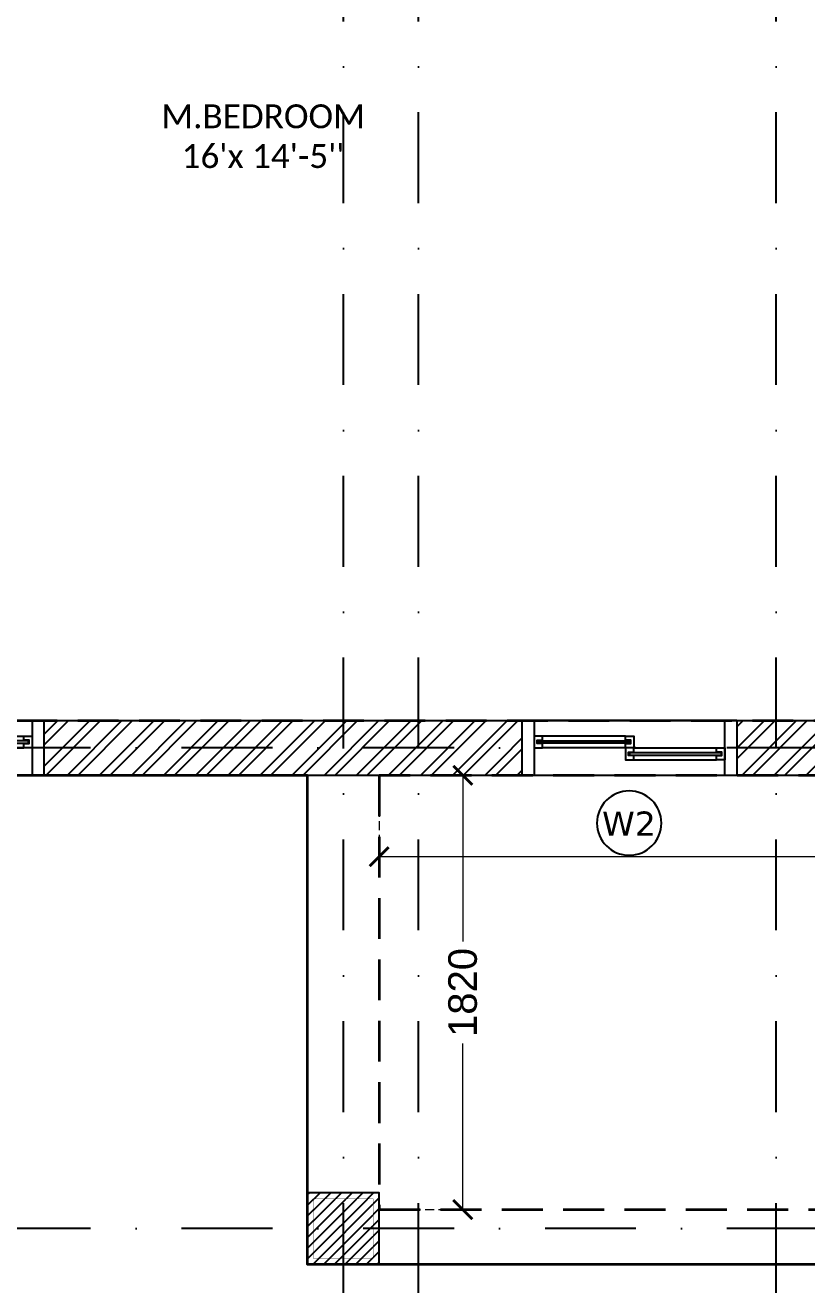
# Model space of a CAD drawing. Header units: millimetres. Extents: x -10000 to 124200, y -12045 to 23620.
# Drawn here: x 34846 to 38123, y -2136 to 3145 of the extents above; entities that cross this region are included whole.
import ezdxf
from ezdxf.enums import TextEntityAlignment as Align

# ---------------------------------------------------------------- set-up
doc = ezdxf.new("R2010")
doc.units = ezdxf.units.MM
doc.header["$LTSCALE"] = 150
doc.set_wipeout_variables(frame=1)
for name, pattern in [('1625E_Grid$0$DASHDOTX2', [50.8, 25.4, -12.7, 0, -12.7]), ('3BHK-W(SB)$0$HIDDEN', [0.375, 0.25, -0.125]), ('HIDDENX2', [19.05, 12.7, -6.35])]:
    doc.linetypes.add(name, pattern=pattern)
for name, color, linetype in [('1625_East Villa$0$ad-Elevation 10', 8, 'Continuous'), ('1625_East Villa$0$ad-Glass Sectionline', 140, 'Continuous'), ('1625_East Villa$0$ad-MS Columns', 1, 'Continuous'), ('1625_East Villa$0$ad-Text main', 7, 'Continuous'), ('1625_East Villa$0$ad-Text Main_Door&window Label', 7, 'Continuous'), ('1625_East Villa$0$ad-Wall', 240, 'Continuous'), ('1625_East Villa$0$ad-Wall hatch', 8, 'Continuous'), ('1625E_Columns$0$ad-RCC', 3, 'Continuous'), ('1625E_Columns$0$ad-RCC Hatch', 125, 'Continuous'), ('1625E_Grid$0$ad-Grid', 8, '1625E_Grid$0$DASHDOTX2')]:
    doc.layers.add(name, color=color, linetype=linetype)
doc.layers.add('ad-Dimension', color=6, linetype='Continuous', lineweight=0)
doc.layers.add('ad-Framing', color=4, linetype='Continuous', lineweight=35)
doc.styles.add('1625_East Villa$0$6 U T S R N_Typical Floor Plan$0$3BHK-E(NB)$0$grid_text', font='verdana.ttf', dxfattribs={"width": 0.9})
doc.styles.add('1625_East Villa$0$Standard', font='calibril.ttf')
doc.styles.add('ROMANS-TITLE', font='arial.ttf', dxfattribs={"width": 0.8})
doc.styles.get("Standard").update_dxf_attribs({"font": 'arial.ttf'})
doc.dimstyles.new('A-75-DIM-INT (Framing)', dxfattribs={"dimscale": 100, "dimtxt": 1.5, "dimasz": 1, "dimexe": 0, "dimexo": 0, "dimgap": 0.5, "dimtad": 0, "dimdec": 0, "dimdsep": 46, "dimtxsty": 'ROMANS-TITLE', "dimblk": 'ARCHTICK', "dimcen": 0.025, "dimclrd": 5, "dimclre": 5, "dimclrt": 256, "dimazin": 2, "dimtfac": 1, "dimtdec": 0, "dimtmove": 1, "dimatfit": 0, "dimldrblk": 'ARCHTICK', "dimfxl": 1, "dimtfill": 1, "dimtolj": 1, "dimtzin": 0, "dimarcsym": 0})

# ---------------------------------------------------------------- blocks, each defined once
blk = doc.blocks.new('1625_East Villa$0$6 U T S R N_Typical Floor Plan$0$ad_Window Tag')
blk.add_circle((0, 0), 150)
at = {"style": '1625_East Villa$0$6 U T S R N_Typical Floor Plan$0$3BHK-E(NB)$0$grid_text', "width": 0.9}
blk.add_attdef('D1', text='', height=125, dxfattribs=at).set_placement((0, 0), align=Align.MIDDLE_CENTER)
blk = doc.blocks.new('1625_East Villa$0$zw$3849')
at = {"layer": '1625_East Villa$0$ad-Text Main_Door&window Label'}
ref = blk.add_blockref('1625_East Villa$0$6 U T S R N_Typical Floor Plan$0$ad_Window Tag', (3828.2, -200), dxfattribs=dict(at, xscale=-0.9, yscale=0.9, zscale=0.9))
ref.add_attrib('D1', 'W2', dxfattribs={"height": 101.25, "rotation": 1800, "style": '1625_East Villa$0$6 U T S R N_Typical Floor Plan$0$3BHK-E(NB)$0$grid_text'}).set_placement((3827.2, -202.1), align=Align.MIDDLE_CENTER)
at = {"layer": '1625_East Villa$0$ad-Text main', "insert": (2293.2, 2679.1), "char_height": 100, "width": 1424.195, "attachment_point": 5, "style": '1625_East Villa$0$Standard', "bg_fill": 2}
blk.add_mtext("M.BEDROOM^J16'x 14'-5''", dxfattribs=at)
blk = doc.blocks.new('1625_East Villa$0$$ZCDB_AUDIT_GENERATED_C7DC')
blk.add_wipeout([(0, 230), (900, 230), (900, 0), (0, 0)]).dxf.layer = '1625_East Villa$0$ad-Elevation 10'
at = {"layer": '1625_East Villa$0$ad-Elevation 10'}
for points in [[(900, 230), (0, 230)], [(900, 0), (0, 0)]]:
    blk.add_lwpolyline(points, dxfattribs=at)
for points in [[(50, 0), (50, 230), (0, 230), (0, 0)], [(850, 0), (900, 0), (900, 230), (850, 230)], [(467.5, 133), (467.5, 115), (432.5, 115), (432.5, 165), (467.5, 165), (467.5, 147), (445.5, 147), (445.5, 133)], [(815, 133), (815, 115), (850, 115), (850, 165), (815, 165), (815, 147), (837, 147), (837, 133)], [(85, 83), (85, 65), (50, 65), (50, 115), (85, 115), (85, 97), (63, 97), (63, 83)], [(432.5, 83), (432.5, 65), (467.5, 65), (467.5, 115), (432.5, 115), (432.5, 97), (454.5, 97), (454.5, 83)]]:
    blk.add_lwpolyline(points, close=True, dxfattribs=at)
at = {"layer": '1625_East Villa$0$ad-Glass Sectionline'}
for points in [[(467.5, 165), (815, 165)], [(432.5, 115), (85, 115)], [(467.5, 115), (815, 115)], [(432.5, 65), (85, 65)]]:
    blk.add_lwpolyline(points, dxfattribs=at)
for points in [[(450, 145), (835, 145), (835, 135), (450, 135)], [(450, 95), (65, 95), (65, 85), (450, 85)]]:
    blk.add_lwpolyline(points, close=True, dxfattribs=at)
blk = doc.blocks.new('*U130')
blk.add_blockref('1625_East Villa$0$$ZCDB_AUDIT_GENERATED_C7DC', (0, 0))
blk = doc.blocks.new('1625_East Villa$0$zw$42B5')
at = {"layer": '1625_East Villa$0$ad-Wall hatch', "transparency": 33554610}
h = blk.add_hatch(dxfattribs=at)
h.set_pattern_fill('ANSI32', color=256, scale=10)
h.set_pattern_definition([(45, (-1040635.14, 674820.02), (-67.351921, 67.351921), []), (45, (-1040590.24, 674820.02), (-67.351921, 67.351921), [])])
h.paths.add_polyline_path([(12120, 13620), (12120, 10220), (11890, 10220), (11890, 13390), (7240, 13390), (7240, 8645), (4245, 8645), (4245, 8875), (4445, 8875), (4445, 9370), (4560, 9370), (4560, 8760), (7010, 8760), (7010, 10500), (6360, 10500), (6360, 10615), (7010, 10615), (7010, 13390), (4560, 13390), (4560, 10615), (5560, 10615), (5560, 10500), (4445, 10500), (4445, 13390), (230, 13390), (230, 8875), (3345, 8875), (3345, 8645), (3060, 8645), (3060, 4745), (3345, 4745), (3345, 4515), (230, 4515), (230, 230), (4995, 230), (4995, 3130), (6060, 3130), (6060, 3015), (5110, 3015), (5110, 230), (8310, 230), (8310, 3015), (6860, 3015), (6860, 3130), (8310, 3130), (8310, 4630), (5110, 4630), (5110, 3930), (4995, 3930), (4995, 4515), (4245, 4515), (4245, 4745), (8540, 4745), (8540, 230), (9240, 230), (9240, 0), (0, 0), (0, 4745), (2830, 4745), (2830, 8645), (0, 8645), (0, 13620)])
at = {"rotation": 180}
blk.add_blockref('*U130', (1375, 230), dxfattribs=at)
at = {"xscale": -1, "rotation": 179.9999999999999}
blk.add_blockref('*U130', (3380, 230), dxfattribs=at)
at = {"layer": '1625_East Villa$0$ad-Wall'}
for points in [[(230, 230), (4995, 230), (4995, 3130), (6060, 3130), (6060, 3015), (5110, 3015), (5110, 230), (8310, 230), (8310, 3015), (6860, 3015), (6860, 3130), (8310, 3130), (8310, 4630)], [(8540, 4745), (8540, 230), (9240, 230), (9240, 0), (0, 0)]]:
    blk.add_lwpolyline(points, dxfattribs=at)
blk = doc.blocks.new('1625E_Columns$0$A$C42b14ea2')
at = {"layer": '1625E_Columns$0$ad-RCC Hatch', "transparency": 33554687}
h = blk.add_hatch(dxfattribs=at)
h.set_pattern_fill('ANSI31', color=256, scale=10)
h.set_pattern_definition([(45, (13250, 8645), (-22.45064, 22.45064), [])])
h.paths.add_polyline_path([(0, 0), (300, 0), (300, 300), (0, 300)])
at = {"layer": '1625E_Columns$0$ad-RCC'}
blk.add_lwpolyline([(0, 0), (300, 0), (300, 300), (0, 300)], close=True, dxfattribs=at)
blk = doc.blocks.new('1625E_Columns')
at = {"layer": '1625E_Columns$0$ad-RCC'}
blk.add_blockref('1625E_Columns$0$A$C42b14ea2', (2480, -2050), dxfattribs=at)
blk = doc.blocks.new('1625_East Villa$0$zw$B0BD')
blk.add_wipeout([(0, 0), (250, 0), (250, -250), (0, -250)])
at = {"layer": '1625_East Villa$0$ad-MS Columns'}
h = blk.add_hatch(dxfattribs=at)
h.set_pattern_fill('ANSI31', color=256, scale=10)
h.set_pattern_definition([(45, (4e-12, -250), (-22.4506, 22.4506), [])])
h.paths.add_polyline_path([(0, 0), (250, 0), (250, -250), (0, -250)])
at = {"layer": '1625_East Villa$0$ad-MS Columns', "const_width": 1}
blk.add_lwpolyline([(0, 0), (250, 0), (250, -250), (0, -250)], close=True, dxfattribs=at)
blk = doc.blocks.new('1625_East Villa$0$zw$BD87')
at = {"layer": '1625_East Villa$0$ad-MS Columns'}
blk.add_blockref('1625_East Villa$0$zw$B0BD', (-9615, -1775), dxfattribs=at)
blk = doc.blocks.new('1625_East Villa')
at = {"layer": '1625_East Villa$0$ad-Text main'}
blk.add_blockref('1625_East Villa$0$zw$3849', (0, 0), dxfattribs=at)
at = {"layer": '1625_East Villa$0$ad-Wall'}
blk.add_blockref('1625_East Villa$0$zw$42B5', (0, 0), dxfattribs=at)
blk.add_blockref('1625E_Columns', (0, 0))
at = {"layer": '1625_East Villa$0$ad-MS Columns'}
blk.add_blockref('1625_East Villa$0$zw$BD87', (12120, 0), dxfattribs=at)
blk = doc.blocks.new('1625E_Grid')
at = {"layer": '1625E_Grid$0$ad-Grid', "ltscale": 0.1}
for points in [[(3298.6, -4913.6), (3298.6, -4663.6), (2945, -4460), (2945, 16170), (3298.6, 16373.6), (3298.6, 16623.6)], [(2630, -4460), (2630, 16170)], [(4445, -4460), (4445, 16170)], [(16050, 115), (-1950, 115)], [(16050, -1900), (-1950, -1900)]]:
    blk.add_lwpolyline(points, dxfattribs=at)
blk = doc.blocks.new('zw$7E9D')
at = {"layer": 'ad-Framing'}
blk.add_lwpolyline([(0, 0), (13540, 0), (13540, -4975), (12120, -4975), (12120, -8875), (13540, -8875), (13540, -15670), (2480, -15670), (2480, -13620), (0, -13620), (0, -8875), (2830, -8875), (2830, -4975), (0, -4975)], close=True, dxfattribs=at)
at = {"layer": 'ad-Framing', "linetype": 'HIDDENX2', "ltscale": 0.09}
for points in [[(230, -13390), (4995, -13390), (4995, -9105), (230, -9105)], [(2780, -15440), (8310, -15440), (8310, -13620), (2780, -13620)]]:
    blk.add_lwpolyline(points, close=True, dxfattribs=at)
blk = doc.blocks.new('_ArchTick')
at = {"color": 0, "linetype": 'ByBlock', "const_width": 0.15}
blk.add_lwpolyline([(-0.5, -0.5), (0.5, 0.5)], dxfattribs=at)
blk = doc.blocks.new('*D58')
at = {"layer": 'ad-Dimension', "linetype": '3BHK-W(SB)$0$HIDDEN', "lineweight": -2, "transparency": 16777216}
for p, q in [((2630, -13390), (2900.4, -13390)), ((2630, -15210), (2900.4, -15210))]:
    blk.add_line(p, q, dxfattribs=at)
at = {"layer": 'ad-Dimension', "lineweight": -2, "transparency": 16777216}
for p, q in [((2900.4, -13390), (2900.4, -14086.7)), ((2900.4, -15210), (2900.4, -14513.3))]:
    blk.add_line(p, q, dxfattribs=at)
at = {"layer": 'Defpoints', "color": 0, "transparency": 16777216}
for p in [(2550, -13390), (2550, -15210), (2900.4, -15210)]:
    blk.add_point(p, dxfattribs=at)
at = {"layer": 'ad-Dimension', "lineweight": -2, "transparency": 16777216, "xscale": 80, "yscale": 80, "zscale": 80}
for p, rotation in [((2900.4, -13390), 90), ((2900.4, -15210), 270)]:
    blk.add_blockref('_ArchTick', p, dxfattribs=dict(at, rotation=rotation))
at = {"layer": 'ad-Dimension', "transparency": 16777216, "insert": (2900.4, -14300), "char_height": 120, "attachment_point": 5, "rotation": 90, "bg_fill": 3, "box_fill_scale": 1.1, "bg_fill_color": 257, "bg_fill_transparency": 0}
blk.add_mtext('\\A1;1820', dxfattribs=at)
blk = doc.blocks.new('*D61')
at = {"layer": 'ad-Dimension', "linetype": '3BHK-W(SB)$0$HIDDEN', "lineweight": -2, "transparency": 16777216}
for p, q in [((2550, -13470), (2550, -13730.7)), ((8080, -13470), (8080, -13730.7))]:
    blk.add_line(p, q, dxfattribs=at)
at = {"layer": 'ad-Dimension', "lineweight": -2, "transparency": 16777216}
for p, q in [((2550, -13730.7), (5096, -13730.7)), ((8080, -13730.7), (5534, -13730.7))]:
    blk.add_line(p, q, dxfattribs=at)
at = {"layer": 'Defpoints', "color": 0, "transparency": 16777216}
for p in [(2550, -13390), (8080, -13390), (2550, -13730.7)]:
    blk.add_point(p, dxfattribs=at)
at = {"layer": 'ad-Dimension', "lineweight": -2, "transparency": 16777216, "xscale": 80, "yscale": 80, "zscale": 80, "rotation": 180}
blk.add_blockref('_ArchTick', (2550, -13730.7), dxfattribs=at)
at = {"layer": 'ad-Dimension', "lineweight": -2, "transparency": 16777216, "xscale": 80, "yscale": 80, "zscale": 80}
blk.add_blockref('_ArchTick', (8080, -13730.7), dxfattribs=at)
at = {"layer": 'ad-Dimension', "transparency": 16777216, "insert": (5315, -13730.7), "char_height": 120, "attachment_point": 5, "bg_fill": 3, "box_fill_scale": 1.1, "bg_fill_color": 257, "bg_fill_transparency": 0}
blk.add_mtext('\\A1;5530', dxfattribs=at)
blk = doc.blocks.new('zw$7D19')
at = {"layer": 'ad-Dimension'}
dim = blk.add_linear_dim(base=(2900.4, -15210), p1=(2550, -13390), p2=(2550, -15210), angle=90, dimstyle='A-75-DIM-INT (Framing)', override={"dimscale": 80, "dimexo": 1, "dimtxsty": 'Standard', "dimblk": 'ArchTick', "dimclrd": 256, "dimclre": 256, "dimfxl": 10, "dimtfill": 1, "dimtfillclr": 0}, dxfattribs=at)
dim.commit()
dim.dimension.update_dxf_attribs({"geometry": '*D58', "text_midpoint": (2900.4, -14300)})
dim = blk.add_linear_dim(base=(2550, -13730.7), p1=(8080, -13390), p2=(2550, -13390), dimstyle='A-75-DIM-INT (Framing)', override={"dimscale": 80, "dimexo": 1, "dimtxsty": 'Standard', "dimblk": 'ArchTick', "dimclrd": 256, "dimclre": 256, "dimfxl": 10, "dimtfill": 1, "dimtfillclr": 0}, dxfattribs=at)
dim.commit()
dim.dimension.update_dxf_attribs({"geometry": '*D61', "text_midpoint": (5315, -13730.7)})

msp = doc.modelspace()

# ---------------------------------------------------------------- block references
at = {"linetype": 'HIDDENX2', "ltscale": 0.09}
msp.add_blockref('1625_East Villa', (33550, 0), dxfattribs=at)

# ---------------------------------------------------------------- next in the draw order: block references
at = {"layer": 'ad-Framing', "linetype": 'HIDDENX2', "ltscale": 0.09}
msp.add_blockref('1625E_Grid', (33550, 0), dxfattribs=at)

# ---------------------------------------------------------------- next in the draw order: block references
at = {"layer": 'ad-Framing'}
msp.add_blockref('zw$7E9D', (33550, 13620), dxfattribs=at)

# ---------------------------------------------------------------- next in the draw order: block references
at = {"layer": 'ad-Dimension'}
msp.add_blockref('zw$7D19', (33780, 13390), dxfattribs=at)

doc.saveas('drawing.dxf')
